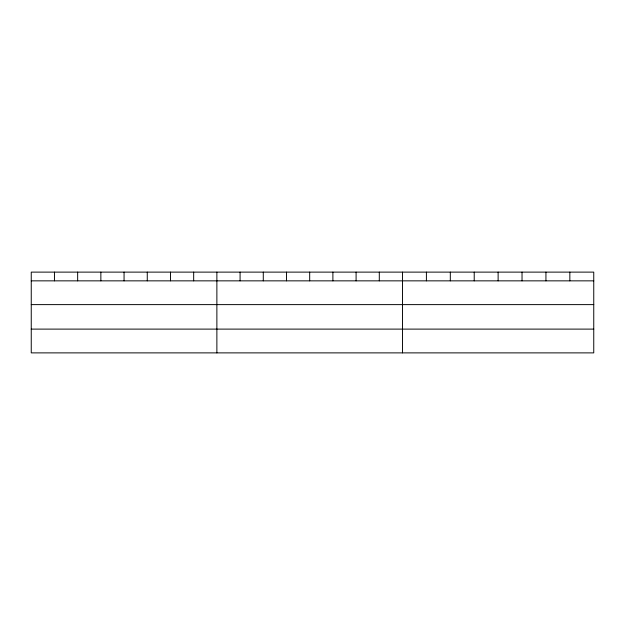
<?xml version="1.0" encoding="UTF-8"?>
<svg xmlns="http://www.w3.org/2000/svg" width="625" height="625" viewBox="0 0 625 625"><rect width="100%" height="100%" fill="white"/><g stroke="black" fill="none" stroke-linecap="round" stroke-linejoin="round"><path stroke-width="0.94" d="M593.75 304.617L593.75 272.117L31.25 272.117L31.25 352.883L593.75 352.883L593.75 304.617L31.25 304.617M31.25 280.852L593.75 280.852M31.25 329.109L593.75 329.109M569.844 272.117L569.844 280.852M545.938 272.117L545.938 280.852M522.031 272.117L522.031 280.852M498.125 272.117L498.125 280.852M474.219 272.117L474.219 280.852M450.312 272.117L450.312 280.852M426.406 272.117L426.406 280.852M402.5 272.117L402.5 352.883M379.297 272.117L379.297 280.852M356.094 272.117L356.094 280.852M332.891 272.117L332.891 280.852M309.688 272.117L309.688 280.852M286.484 272.117L286.484 280.852M263.281 272.117L263.281 280.852M240.078 272.117L240.078 280.852M216.875 272.117L216.875 352.883M193.672 272.117L193.672 280.852M170.469 272.117L170.469 280.852M147.266 272.117L147.266 280.852M124.063 272.117L124.063 280.852M100.859 272.117L100.859 280.852M77.656 272.117L77.656 280.852M54.453 272.117L54.453 280.852"/></g></svg>
